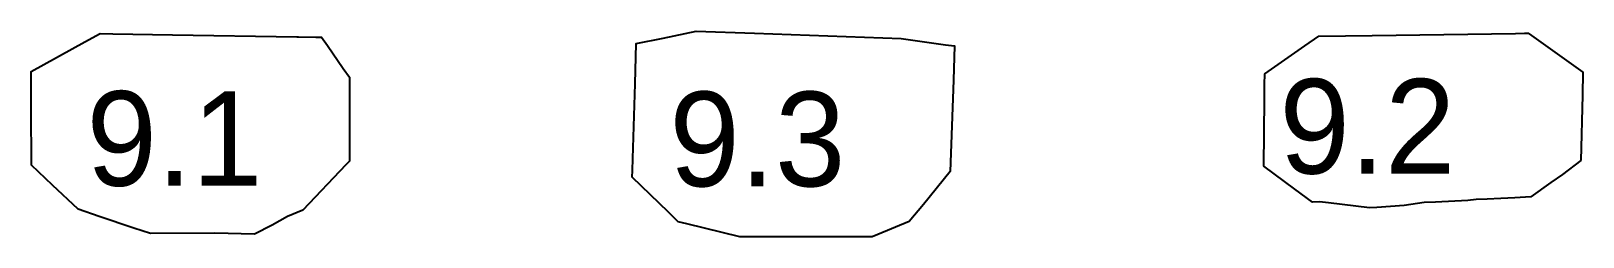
# Model space of a CAD drawing. Extents: x 61.1 to 143.1, y 25.6 to 36.5.
import ezdxf

# ---------------------------------------------------------------- set-up
doc = ezdxf.new("R2010")
doc.units = 0
doc.layers.get('0').update_dxf_attribs({"color": 255, "linetype": 'CONTINUOUS'})

msp = doc.modelspace()

# ---------------------------------------------------------------- linework, layer by layer
at = {"color": 1}
for points in [[(62.247, 28.3336), (61.1339, 29.3937), (61.1272, 30.307), (61.1168, 31.4723), (61.1127, 33.1136), (61.1076, 34.3519), (63.9399, 35.906), (64.7617, 36.3567), (65.4314, 36.3444), (68.586, 36.2905), (75.138, 36.1763), (75.2373, 36.1745), (76.1443, 36.1601), (76.4459, 36.156), (76.7656, 35.7148), (77.5958, 34.5053), (77.9154, 34.054), (77.9177, 30.5777), (77.9184, 29.6121), (77.7302, 29.4148), (75.4601, 27.0179), (74.6531, 26.6875), (73.837, 26.2179), (72.9145, 25.7537), (70.8138, 25.7953), (67.4242, 25.7781), (66.5278, 26.0702), (64.7098, 26.678), (63.5973, 27.0627)], [(105.829, 25.7347), (105.522, 25.6095), (98.5383, 25.6), (98.5338, 25.5999), (95.731, 26.2863), (95.2865, 26.4079), (94.7651, 26.9101), (92.8592, 28.7559), (92.8709, 29.1069), (92.8895, 29.7405), (93.0109, 33.6859), (93.0693, 35.818), (94.4831, 36.1139), (96.2362, 36.4855), (99.3027, 36.375), (107.053, 36.0871), (109.404, 35.7613), (109.878, 35.697), (109.815, 33.8874), (109.647, 29.0541), (108.239, 27.3256), (107.478, 26.4157)], [(142.947, 29.6414), (141.983, 28.9096), (141.355, 28.4821), (140.301, 27.7238), (139.46, 27.6708), (138.726, 27.6415), (137.993, 27.593), (137.415, 27.575), (136.987, 27.5324), (135.27, 27.4393), (134.669, 27.4207), (133.625, 27.2696), (132.174, 27.1525), (131.778, 27.1333), (129.627, 27.402), (129.15, 27.4521), (128.783, 27.4462), (127.837, 28.1319), (126.2, 29.3359), (126.239, 32.8878), (126.249, 33.658), (126.255, 34.23), (128.376, 35.7043), (129.114, 36.207), (131.928, 36.2475), (139.492, 36.3619), (139.972, 36.3701), (140.167, 36.3735), (140.343, 36.2457), (143.058, 34.3054), (143.032, 33.0937)]]:
    msp.add_lwpolyline(points, close=True, dxfattribs=at)

# ---------------------------------------------------------------- texts
for s, p in [('9.2', (127.031, 28.9501)), ('9.1', (64.0372, 28.3062)), ('9.3', (94.8164, 28.2779))]:
    msp.add_text(s, height=5).set_placement(p)

doc.saveas('drawing.dxf')
